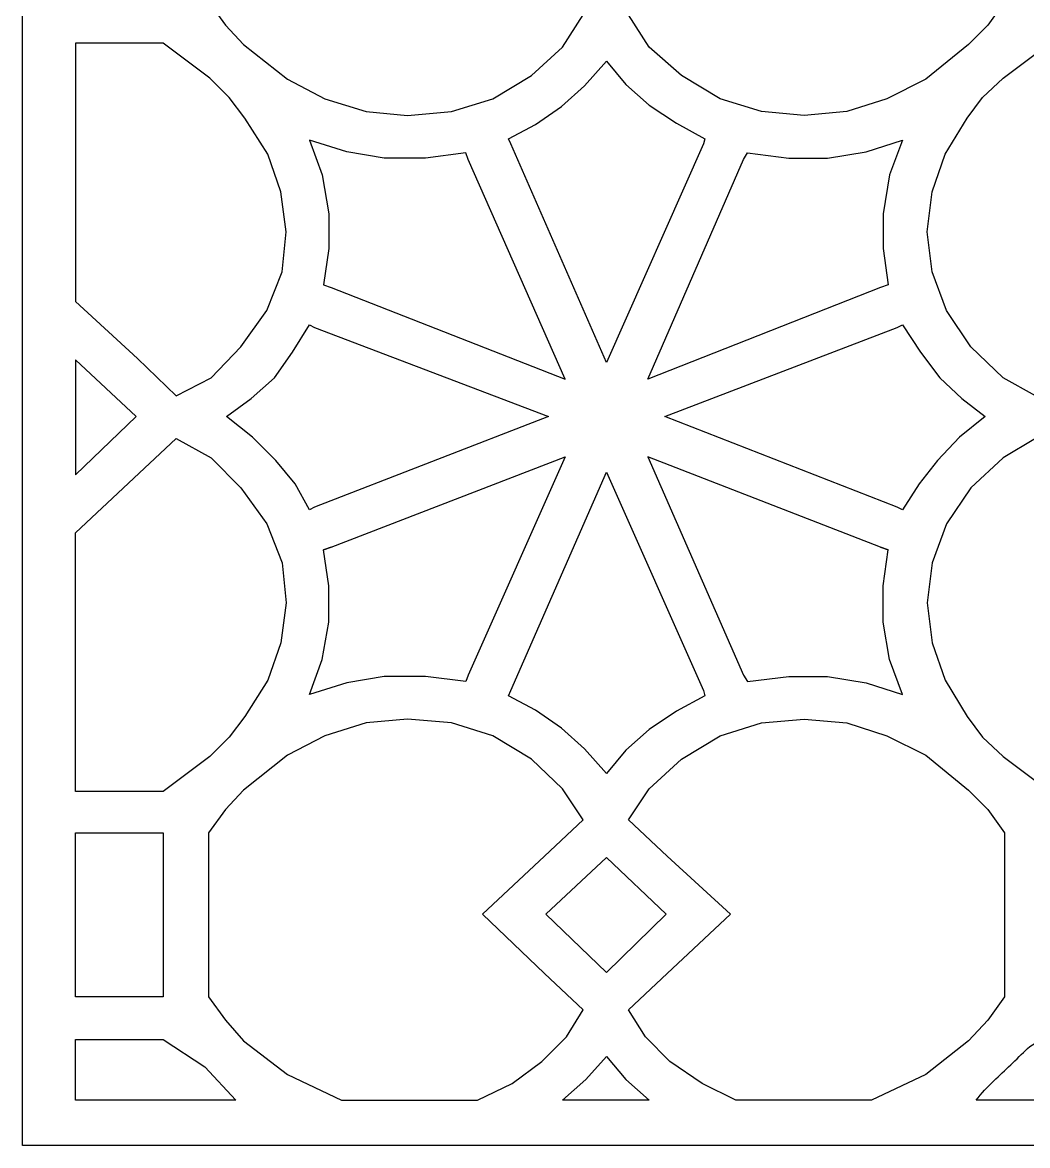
# Model space of a CAD drawing. Header units: centimetres. Extents: x -17.77 to -9.25, y 0.3 to 9.
# Drawn here: x -17.77 to -13.925, y 0.298 to 4.595 of the extents above; entities that cross this region are included whole.
import ezdxf

# ---------------------------------------------------------------- set-up
doc = ezdxf.new("R2010")
doc.units = ezdxf.units.CM
doc.header["$MEASUREMENT"] = 0
doc.layers.add('layer 1', color=7, linetype='Continuous')

msp = doc.modelspace()

# ---------------------------------------------------------------- linework, layer by layer
at = {"layer": 'layer 1', "color": 250, "lineweight": 30}
for points, knots in [([(-9.24594, 0.29848), (-9.24594, 0.29848), (-9.24594, 7.33942), (-9.24594, 7.33942), (-9.24594, 7.33942), (-9.24594, 7.33942), (-9.24594, 9.00077), (-9.24594, 9.00077), (-9.24594, 9.00077), (-9.24594, 9.00077), (-12.15329, 9.00077), (-12.15329, 9.00077), (-12.15329, 9.00077), (-12.15329, 9.00077), (-14.85792, 9.00077), (-14.85792, 9.00077), (-14.85792, 9.00077), (-14.85792, 9.00077), (-17.77022, 9.00077), (-17.77022, 9.00077), (-17.77022, 9.00077), (-17.77022, 9.00077), (-17.77022, 7.33942), (-17.77022, 7.33942), (-17.77022, 7.33942), (-17.77022, 7.33942), (-17.77022, 0.29848), (-17.77022, 0.29848), (-17.77022, 0.29848), (-17.77022, 0.29848), (-9.24594, 0.29848), (-9.24594, 0.29848)], [0, 0, 0, 0, 0.1111111, 0.1111111, 0.1111111, 0.1111111, 0.2222222, 0.2222222, 0.2222222, 0.2222222, 0.3333333, 0.3333333, 0.3333333, 0.3333333, 0.4444444, 0.4444444, 0.4444444, 0.4444444, 0.5555556, 0.5555556, 0.5555556, 0.5555556, 0.6666667, 0.6666667, 0.6666667, 0.6666667, 0.7777778, 0.7777778, 0.7777778, 0.7777778, 1, 1, 1, 1]), ([(-15.62431, 4.6249), (-15.62431, 4.6249), (-15.70342, 4.50129), (-15.70342, 4.50129), (-15.70342, 4.50129), (-15.70342, 4.50129), (-15.82209, 4.39251), (-15.82209, 4.39251), (-15.82209, 4.39251), (-15.82209, 4.39251), (-15.97042, 4.30351), (-15.97042, 4.30351), (-15.97042, 4.30351), (-15.97042, 4.30351), (-16.12865, 4.25407), (-16.12865, 4.25407), (-16.12865, 4.25407), (-16.12865, 4.25407), (-16.29676, 4.23923), (-16.29676, 4.23923), (-16.29676, 4.23923), (-16.29676, 4.23923), (-16.45499, 4.25407), (-16.45499, 4.25407), (-16.45499, 4.25407), (-16.45499, 4.25407), (-16.61321, 4.30351), (-16.61321, 4.30351), (-16.61321, 4.30351), (-16.61321, 4.30351), (-16.7566, 4.37768), (-16.7566, 4.37768), (-16.7566, 4.37768), (-16.7566, 4.37768), (-16.92471, 4.51118), (-16.92471, 4.51118), (-16.92471, 4.51118), (-16.92471, 4.51118), (-16.99393, 4.58534), (-16.99393, 4.58534), (-16.99393, 4.58534), (-16.99393, 4.58534), (-17.05821, 4.67435), (-17.05821, 4.67435), (-17.05821, 4.67435), (-17.05821, 4.67435), (-17.05821, 4.98585), (-17.05821, 4.98585), (-17.05821, 4.98585), (-17.05821, 4.98585), (-17.05821, 5.3023), (-17.05821, 5.3023), (-17.05821, 5.3023), (-17.05821, 5.3023), (-16.99393, 5.3913), (-16.99393, 5.3913), (-16.99393, 5.3913), (-16.99393, 5.3913), (-16.92471, 5.47041), (-16.92471, 5.47041), (-16.92471, 5.47041), (-16.92471, 5.47041), (-16.7566, 5.59896), (-16.7566, 5.59896), (-16.7566, 5.59896), (-16.7566, 5.59896), (-16.61321, 5.67313), (-16.61321, 5.67313), (-16.61321, 5.67313), (-16.61321, 5.67313), (-16.45499, 5.72258), (-16.45499, 5.72258), (-16.45499, 5.72258), (-16.45499, 5.72258), (-16.29676, 5.73741), (-16.29676, 5.73741), (-16.29676, 5.73741), (-16.29676, 5.73741), (-16.12865, 5.72258), (-16.12865, 5.72258), (-16.12865, 5.72258), (-16.12865, 5.72258), (-15.97042, 5.67313), (-15.97042, 5.67313), (-15.97042, 5.67313), (-15.97042, 5.67313), (-15.82209, 5.58413), (-15.82209, 5.58413), (-15.82209, 5.58413), (-15.82209, 5.58413), (-15.70342, 5.47535), (-15.70342, 5.47535), (-15.70342, 5.47535), (-15.70342, 5.47535), (-15.62431, 5.35174), (-15.62431, 5.35174), (-15.62431, 5.35174), (-15.62431, 5.35174), (-15.77265, 5.2133), (-15.77265, 5.2133), (-15.77265, 5.2133), (-15.77265, 5.2133), (-16.00998, 4.98585), (-16.00998, 4.98585), (-16.00998, 4.98585), (-16.00998, 4.98585), (-15.62431, 4.6249), (-15.62431, 4.6249)], [0, 0, 0, 0, 0.0357143, 0.0357143, 0.0357143, 0.0357143, 0.0714286, 0.0714286, 0.0714286, 0.0714286, 0.1071429, 0.1071429, 0.1071429, 0.1071429, 0.1428571, 0.1428571, 0.1428571, 0.1428571, 0.1785714, 0.1785714, 0.1785714, 0.1785714, 0.2142857, 0.2142857, 0.2142857, 0.2142857, 0.25, 0.25, 0.25, 0.25, 0.2857143, 0.2857143, 0.2857143, 0.2857143, 0.3214286, 0.3214286, 0.3214286, 0.3214286, 0.3571429, 0.3571429, 0.3571429, 0.3571429, 0.3928571, 0.3928571, 0.3928571, 0.3928571, 0.4285714, 0.4285714, 0.4285714, 0.4285714, 0.4642857, 0.4642857, 0.4642857, 0.4642857, 0.5, 0.5, 0.5, 0.5, 0.5357143, 0.5357143, 0.5357143, 0.5357143, 0.5714286, 0.5714286, 0.5714286, 0.5714286, 0.6071429, 0.6071429, 0.6071429, 0.6071429, 0.6428571, 0.6428571, 0.6428571, 0.6428571, 0.6785714, 0.6785714, 0.6785714, 0.6785714, 0.7142857, 0.7142857, 0.7142857, 0.7142857, 0.75, 0.75, 0.75, 0.75, 0.7857143, 0.7857143, 0.7857143, 0.7857143, 0.8214286, 0.8214286, 0.8214286, 0.8214286, 0.8571429, 0.8571429, 0.8571429, 0.8571429, 0.8928571, 0.8928571, 0.8928571, 0.8928571, 0.9285714, 0.9285714, 0.9285714, 0.9285714, 1, 1, 1, 1]), ([(-15.06064, 4.98585), (-15.06064, 4.98585), (-15.30292, 4.76335), (-15.30292, 4.76335), (-15.30292, 4.76335), (-15.30292, 4.76335), (-15.45125, 4.6249), (-15.45125, 4.6249), (-15.45125, 4.6249), (-15.45125, 4.6249), (-15.37214, 4.50129), (-15.37214, 4.50129), (-15.37214, 4.50129), (-15.37214, 4.50129), (-15.24853, 4.39251), (-15.24853, 4.39251), (-15.24853, 4.39251), (-15.24853, 4.39251), (-15.1002, 4.30351), (-15.1002, 4.30351), (-15.1002, 4.30351), (-15.1002, 4.30351), (-14.94197, 4.25407), (-14.94197, 4.25407), (-14.94197, 4.25407), (-14.94197, 4.25407), (-14.7788, 4.23923), (-14.7788, 4.23923), (-14.7788, 4.23923), (-14.7788, 4.23923), (-14.61564, 4.25407), (-14.61564, 4.25407), (-14.61564, 4.25407), (-14.61564, 4.25407), (-14.46236, 4.30351), (-14.46236, 4.30351), (-14.46236, 4.30351), (-14.46236, 4.30351), (-14.31403, 4.37768), (-14.31403, 4.37768), (-14.31403, 4.37768), (-14.31403, 4.37768), (-14.15086, 4.51118), (-14.15086, 4.51118), (-14.15086, 4.51118), (-14.15086, 4.51118), (-14.07669, 4.58534), (-14.07669, 4.58534), (-14.07669, 4.58534), (-14.07669, 4.58534), (-14.01241, 4.67435), (-14.01241, 4.67435), (-14.01241, 4.67435), (-14.01241, 4.67435), (-14.01241, 4.98585), (-14.01241, 4.98585), (-14.01241, 4.98585), (-14.01241, 4.98585), (-14.01241, 5.3023), (-14.01241, 5.3023), (-14.01241, 5.3023), (-14.01241, 5.3023), (-14.07669, 5.3913), (-14.07669, 5.3913), (-14.07669, 5.3913), (-14.07669, 5.3913), (-14.15086, 5.47041), (-14.15086, 5.47041), (-14.15086, 5.47041), (-14.15086, 5.47041), (-14.31403, 5.59896), (-14.31403, 5.59896), (-14.31403, 5.59896), (-14.31403, 5.59896), (-14.46236, 5.67313), (-14.46236, 5.67313), (-14.46236, 5.67313), (-14.46236, 5.67313), (-14.61564, 5.72258), (-14.61564, 5.72258), (-14.61564, 5.72258), (-14.61564, 5.72258), (-14.7788, 5.73741), (-14.7788, 5.73741), (-14.7788, 5.73741), (-14.7788, 5.73741), (-14.94197, 5.72258), (-14.94197, 5.72258), (-14.94197, 5.72258), (-14.94197, 5.72258), (-15.1002, 5.67313), (-15.1002, 5.67313), (-15.1002, 5.67313), (-15.1002, 5.67313), (-15.24853, 5.58413), (-15.24853, 5.58413), (-15.24853, 5.58413), (-15.24853, 5.58413), (-15.37214, 5.47535), (-15.37214, 5.47535), (-15.37214, 5.47535), (-15.37214, 5.47535), (-15.45125, 5.35174), (-15.45125, 5.35174), (-15.45125, 5.35174), (-15.45125, 5.35174), (-15.30292, 5.2133), (-15.30292, 5.2133), (-15.30292, 5.2133), (-15.30292, 5.2133), (-15.06064, 4.98585), (-15.06064, 4.98585)], [0, 0, 0, 0, 0.0344828, 0.0344828, 0.0344828, 0.0344828, 0.0689655, 0.0689655, 0.0689655, 0.0689655, 0.1034483, 0.1034483, 0.1034483, 0.1034483, 0.137931, 0.137931, 0.137931, 0.137931, 0.1724138, 0.1724138, 0.1724138, 0.1724138, 0.2068966, 0.2068966, 0.2068966, 0.2068966, 0.2413793, 0.2413793, 0.2413793, 0.2413793, 0.2758621, 0.2758621, 0.2758621, 0.2758621, 0.3103448, 0.3103448, 0.3103448, 0.3103448, 0.3448276, 0.3448276, 0.3448276, 0.3448276, 0.3793103, 0.3793103, 0.3793103, 0.3793103, 0.4137931, 0.4137931, 0.4137931, 0.4137931, 0.4482759, 0.4482759, 0.4482759, 0.4482759, 0.4827586, 0.4827586, 0.4827586, 0.4827586, 0.5172414, 0.5172414, 0.5172414, 0.5172414, 0.5517241, 0.5517241, 0.5517241, 0.5517241, 0.5862069, 0.5862069, 0.5862069, 0.5862069, 0.6206897, 0.6206897, 0.6206897, 0.6206897, 0.6551724, 0.6551724, 0.6551724, 0.6551724, 0.6896552, 0.6896552, 0.6896552, 0.6896552, 0.7241379, 0.7241379, 0.7241379, 0.7241379, 0.7586207, 0.7586207, 0.7586207, 0.7586207, 0.7931034, 0.7931034, 0.7931034, 0.7931034, 0.8275862, 0.8275862, 0.8275862, 0.8275862, 0.862069, 0.862069, 0.862069, 0.862069, 0.8965517, 0.8965517, 0.8965517, 0.8965517, 0.9310345, 0.9310345, 0.9310345, 0.9310345, 1, 1, 1, 1]), ([(-17.23127, 4.51612), (-17.23127, 4.51612), (-17.05326, 4.38263), (-17.05326, 4.38263), (-17.05326, 4.38263), (-17.05326, 4.38263), (-16.9791, 4.30845), (-16.9791, 4.30845), (-16.9791, 4.30845), (-16.9791, 4.30845), (-16.91977, 4.22934), (-16.91977, 4.22934), (-16.91977, 4.22934), (-16.91977, 4.22934), (-16.83077, 4.0909), (-16.83077, 4.0909), (-16.83077, 4.0909), (-16.83077, 4.0909), (-16.78132, 3.94751), (-16.78132, 3.94751), (-16.78132, 3.94751), (-16.78132, 3.94751), (-16.76154, 3.79423), (-16.76154, 3.79423), (-16.76154, 3.79423), (-16.76154, 3.79423), (-16.77638, 3.64095), (-16.77638, 3.64095), (-16.77638, 3.64095), (-16.77638, 3.64095), (-16.83571, 3.49262), (-16.83571, 3.49262), (-16.83571, 3.49262), (-16.83571, 3.49262), (-16.9346, 3.35417), (-16.9346, 3.35417), (-16.9346, 3.35417), (-16.9346, 3.35417), (-17.04833, 3.2355), (-17.04833, 3.2355), (-17.04833, 3.2355), (-17.04833, 3.2355), (-17.18182, 3.1663), (-17.18182, 3.1663), (-17.18182, 3.1663), (-17.18182, 3.1663), (-17.33016, 3.30967), (-17.33016, 3.30967), (-17.33016, 3.30967), (-17.33016, 3.30967), (-17.56749, 3.52723), (-17.56749, 3.52723), (-17.56749, 3.52723), (-17.56749, 3.52723), (-17.56749, 4.51612), (-17.56749, 4.51612), (-17.56749, 4.51612), (-17.56749, 4.51612), (-17.23127, 4.51612), (-17.23127, 4.51612)], [0, 0, 0, 0, 0.0625, 0.0625, 0.0625, 0.0625, 0.125, 0.125, 0.125, 0.125, 0.1875, 0.1875, 0.1875, 0.1875, 0.25, 0.25, 0.25, 0.25, 0.3125, 0.3125, 0.3125, 0.3125, 0.375, 0.375, 0.375, 0.375, 0.4375, 0.4375, 0.4375, 0.4375, 0.5, 0.5, 0.5, 0.5, 0.5625, 0.5625, 0.5625, 0.5625, 0.625, 0.625, 0.625, 0.625, 0.6875, 0.6875, 0.6875, 0.6875, 0.75, 0.75, 0.75, 0.75, 0.8125, 0.8125, 0.8125, 0.8125, 0.875, 0.875, 0.875, 0.875, 1, 1, 1, 1]), ([(-13.50807, 3.52723), (-13.50807, 3.52723), (-13.27074, 3.30967), (-13.27074, 3.30967), (-13.27074, 3.30967), (-13.27074, 3.30967), (-13.12241, 3.1663), (-13.12241, 3.1663), (-13.12241, 3.1663), (-13.12241, 3.1663), (-12.9889, 3.2355), (-12.9889, 3.2355), (-12.9889, 3.2355), (-12.9889, 3.2355), (-12.87518, 3.35417), (-12.87518, 3.35417), (-12.87518, 3.35417), (-12.87518, 3.35417), (-12.77135, 3.49262), (-12.77135, 3.49262), (-12.77135, 3.49262), (-12.77135, 3.49262), (-12.71696, 3.64095), (-12.71696, 3.64095), (-12.71696, 3.64095), (-12.71696, 3.64095), (-12.70213, 3.79423), (-12.70213, 3.79423), (-12.70213, 3.79423), (-12.70213, 3.79423), (-12.7219, 3.94751), (-12.7219, 3.94751), (-12.7219, 3.94751), (-12.7219, 3.94751), (-12.77135, 4.0909), (-12.77135, 4.0909), (-12.77135, 4.0909), (-12.77135, 4.0909), (-12.86035, 4.22934), (-12.86035, 4.22934), (-12.86035, 4.22934), (-12.86035, 4.22934), (-12.92463, 4.31834), (-12.92463, 4.31834), (-12.92463, 4.31834), (-12.92463, 4.31834), (-12.99879, 4.39251), (-12.99879, 4.39251), (-12.99879, 4.39251), (-12.99879, 4.39251), (-13.17185, 4.51612), (-13.17185, 4.51612), (-13.17185, 4.51612), (-13.17185, 4.51612), (-13.50807, 4.51612), (-13.50807, 4.51612), (-13.50807, 4.51612), (-13.50807, 4.51612), (-13.83935, 4.51612), (-13.83935, 4.51612), (-13.83935, 4.51612), (-13.83935, 4.51612), (-14.01735, 4.38263), (-14.01735, 4.38263), (-14.01735, 4.38263), (-14.01735, 4.38263), (-14.09647, 4.30845), (-14.09647, 4.30845), (-14.09647, 4.30845), (-14.09647, 4.30845), (-14.1558, 4.22934), (-14.1558, 4.22934), (-14.1558, 4.22934), (-14.1558, 4.22934), (-14.23986, 4.0909), (-14.23986, 4.0909), (-14.23986, 4.0909), (-14.23986, 4.0909), (-14.2893, 3.94751), (-14.2893, 3.94751), (-14.2893, 3.94751), (-14.2893, 3.94751), (-14.30908, 3.79423), (-14.30908, 3.79423), (-14.30908, 3.79423), (-14.30908, 3.79423), (-14.2893, 3.64095), (-14.2893, 3.64095), (-14.2893, 3.64095), (-14.2893, 3.64095), (-14.23492, 3.49262), (-14.23492, 3.49262), (-14.23492, 3.49262), (-14.23492, 3.49262), (-14.14097, 3.35417), (-14.14097, 3.35417), (-14.14097, 3.35417), (-14.14097, 3.35417), (-14.01735, 3.2355), (-14.01735, 3.2355), (-14.01735, 3.2355), (-14.01735, 3.2355), (-13.89375, 3.1663), (-13.89375, 3.1663), (-13.89375, 3.1663), (-13.89375, 3.1663), (-13.50807, 3.52723), (-13.50807, 3.52723)], [0, 0, 0, 0, 0.0357143, 0.0357143, 0.0357143, 0.0357143, 0.0714286, 0.0714286, 0.0714286, 0.0714286, 0.1071429, 0.1071429, 0.1071429, 0.1071429, 0.1428571, 0.1428571, 0.1428571, 0.1428571, 0.1785714, 0.1785714, 0.1785714, 0.1785714, 0.2142857, 0.2142857, 0.2142857, 0.2142857, 0.25, 0.25, 0.25, 0.25, 0.2857143, 0.2857143, 0.2857143, 0.2857143, 0.3214286, 0.3214286, 0.3214286, 0.3214286, 0.3571429, 0.3571429, 0.3571429, 0.3571429, 0.3928571, 0.3928571, 0.3928571, 0.3928571, 0.4285714, 0.4285714, 0.4285714, 0.4285714, 0.4642857, 0.4642857, 0.4642857, 0.4642857, 0.5, 0.5, 0.5, 0.5, 0.5357143, 0.5357143, 0.5357143, 0.5357143, 0.5714286, 0.5714286, 0.5714286, 0.5714286, 0.6071429, 0.6071429, 0.6071429, 0.6071429, 0.6428571, 0.6428571, 0.6428571, 0.6428571, 0.6785714, 0.6785714, 0.6785714, 0.6785714, 0.7142857, 0.7142857, 0.7142857, 0.7142857, 0.75, 0.75, 0.75, 0.75, 0.7857143, 0.7857143, 0.7857143, 0.7857143, 0.8214286, 0.8214286, 0.8214286, 0.8214286, 0.8571429, 0.8571429, 0.8571429, 0.8571429, 0.8928571, 0.8928571, 0.8928571, 0.8928571, 0.9285714, 0.9285714, 0.9285714, 0.9285714, 1, 1, 1, 1]), ([(-15.15953, 4.15023), (-15.15953, 4.15023), (-15.26831, 4.20957), (-15.26831, 4.20957), (-15.26831, 4.20957), (-15.26831, 4.20957), (-15.37214, 4.27879), (-15.37214, 4.27879), (-15.37214, 4.27879), (-15.37214, 4.27879), (-15.46114, 4.3579), (-15.46114, 4.3579), (-15.46114, 4.3579), (-15.46114, 4.3579), (-15.53531, 4.4469), (-15.53531, 4.4469), (-15.53531, 4.4469), (-15.53531, 4.4469), (-15.61937, 4.35296), (-15.61937, 4.35296), (-15.61937, 4.35296), (-15.61937, 4.35296), (-15.70837, 4.27384), (-15.70837, 4.27384), (-15.70837, 4.27384), (-15.70837, 4.27384), (-15.80726, 4.20462), (-15.80726, 4.20462), (-15.80726, 4.20462), (-15.80726, 4.20462), (-15.91109, 4.15023), (-15.91109, 4.15023), (-15.91109, 4.15023), (-15.91109, 4.15023), (-15.9012, 4.13046), (-15.9012, 4.13046), (-15.9012, 4.13046), (-15.9012, 4.13046), (-15.53531, 3.29483), (-15.53531, 3.29483), (-15.53531, 3.29483), (-15.53531, 3.29483), (-15.16448, 4.13046), (-15.16448, 4.13046), (-15.16448, 4.13046), (-15.16448, 4.13046), (-15.15953, 4.15023), (-15.15953, 4.15023)], [0, 0, 0, 0, 0.0769231, 0.0769231, 0.0769231, 0.0769231, 0.1538462, 0.1538462, 0.1538462, 0.1538462, 0.2307692, 0.2307692, 0.2307692, 0.2307692, 0.3076923, 0.3076923, 0.3076923, 0.3076923, 0.3846154, 0.3846154, 0.3846154, 0.3846154, 0.4615385, 0.4615385, 0.4615385, 0.4615385, 0.5384615, 0.5384615, 0.5384615, 0.5384615, 0.6153846, 0.6153846, 0.6153846, 0.6153846, 0.6923077, 0.6923077, 0.6923077, 0.6923077, 0.7692308, 0.7692308, 0.7692308, 0.7692308, 0.8461538, 0.8461538, 0.8461538, 0.8461538, 1, 1, 1, 1]), ([(-16.58849, 3.58162), (-16.58849, 3.58162), (-16.61816, 3.59151), (-16.61816, 3.59151), (-16.61816, 3.59151), (-16.61816, 3.59151), (-16.59838, 3.72995), (-16.59838, 3.72995), (-16.59838, 3.72995), (-16.59838, 3.72995), (-16.59838, 3.86345), (-16.59838, 3.86345), (-16.59838, 3.86345), (-16.59838, 3.86345), (-16.6231, 4.01179), (-16.6231, 4.01179), (-16.6231, 4.01179), (-16.6231, 4.01179), (-16.67254, 4.14529), (-16.67254, 4.14529), (-16.67254, 4.14529), (-16.67254, 4.14529), (-16.52915, 4.10079), (-16.52915, 4.10079), (-16.52915, 4.10079), (-16.52915, 4.10079), (-16.38576, 4.07606), (-16.38576, 4.07606), (-16.38576, 4.07606), (-16.38576, 4.07606), (-16.22754, 4.07606), (-16.22754, 4.07606), (-16.22754, 4.07606), (-16.22754, 4.07606), (-16.07426, 4.09584), (-16.07426, 4.09584), (-16.07426, 4.09584), (-16.07426, 4.09584), (-16.06437, 4.07112), (-16.06437, 4.07112), (-16.06437, 4.07112), (-16.06437, 4.07112), (-15.69354, 3.23056), (-15.69354, 3.23056), (-15.69354, 3.23056), (-15.69354, 3.23056), (-16.58849, 3.58162), (-16.58849, 3.58162)], [0, 0, 0, 0, 0.0769231, 0.0769231, 0.0769231, 0.0769231, 0.1538462, 0.1538462, 0.1538462, 0.1538462, 0.2307692, 0.2307692, 0.2307692, 0.2307692, 0.3076923, 0.3076923, 0.3076923, 0.3076923, 0.3846154, 0.3846154, 0.3846154, 0.3846154, 0.4615385, 0.4615385, 0.4615385, 0.4615385, 0.5384615, 0.5384615, 0.5384615, 0.5384615, 0.6153846, 0.6153846, 0.6153846, 0.6153846, 0.6923077, 0.6923077, 0.6923077, 0.6923077, 0.7692308, 0.7692308, 0.7692308, 0.7692308, 0.8461538, 0.8461538, 0.8461538, 0.8461538, 1, 1, 1, 1]), ([(-14.48708, 3.58162), (-14.48708, 3.58162), (-14.45741, 3.59151), (-14.45741, 3.59151), (-14.45741, 3.59151), (-14.45741, 3.59151), (-14.47719, 3.72995), (-14.47719, 3.72995), (-14.47719, 3.72995), (-14.47719, 3.72995), (-14.47719, 3.86345), (-14.47719, 3.86345), (-14.47719, 3.86345), (-14.47719, 3.86345), (-14.45247, 4.01179), (-14.45247, 4.01179), (-14.45247, 4.01179), (-14.45247, 4.01179), (-14.40303, 4.14529), (-14.40303, 4.14529), (-14.40303, 4.14529), (-14.40303, 4.14529), (-14.54147, 4.10079), (-14.54147, 4.10079), (-14.54147, 4.10079), (-14.54147, 4.10079), (-14.6898, 4.07606), (-14.6898, 4.07606), (-14.6898, 4.07606), (-14.6898, 4.07606), (-14.83814, 4.07606), (-14.83814, 4.07606), (-14.83814, 4.07606), (-14.83814, 4.07606), (-14.99637, 4.09584), (-14.99637, 4.09584), (-14.99637, 4.09584), (-14.99637, 4.09584), (-15.0112, 4.07112), (-15.0112, 4.07112), (-15.0112, 4.07112), (-15.0112, 4.07112), (-15.37709, 3.23056), (-15.37709, 3.23056), (-15.37709, 3.23056), (-15.37709, 3.23056), (-14.48708, 3.58162), (-14.48708, 3.58162)], [0, 0, 0, 0, 0.0769231, 0.0769231, 0.0769231, 0.0769231, 0.1538462, 0.1538462, 0.1538462, 0.1538462, 0.2307692, 0.2307692, 0.2307692, 0.2307692, 0.3076923, 0.3076923, 0.3076923, 0.3076923, 0.3846154, 0.3846154, 0.3846154, 0.3846154, 0.4615385, 0.4615385, 0.4615385, 0.4615385, 0.5384615, 0.5384615, 0.5384615, 0.5384615, 0.6153846, 0.6153846, 0.6153846, 0.6153846, 0.6923077, 0.6923077, 0.6923077, 0.6923077, 0.7692308, 0.7692308, 0.7692308, 0.7692308, 0.8461538, 0.8461538, 0.8461538, 0.8461538, 1, 1, 1, 1]), ([(-16.65276, 2.74106), (-16.65276, 2.74106), (-15.75782, 3.08717), (-15.75782, 3.08717), (-15.75782, 3.08717), (-15.75782, 3.08717), (-16.65276, 3.42834), (-16.65276, 3.42834), (-16.65276, 3.42834), (-16.65276, 3.42834), (-16.67254, 3.43823), (-16.67254, 3.43823), (-16.67254, 3.43823), (-16.67254, 3.43823), (-16.73682, 3.33439), (-16.73682, 3.33439), (-16.73682, 3.33439), (-16.73682, 3.33439), (-16.80604, 3.2355), (-16.80604, 3.2355), (-16.80604, 3.2355), (-16.80604, 3.2355), (-16.89504, 3.15641), (-16.89504, 3.15641), (-16.89504, 3.15641), (-16.89504, 3.15641), (-16.98899, 3.08717), (-16.98899, 3.08717), (-16.98899, 3.08717), (-16.98899, 3.08717), (-16.8901, 3.00806), (-16.8901, 3.00806), (-16.8901, 3.00806), (-16.8901, 3.00806), (-16.8011, 2.91906), (-16.8011, 2.91906), (-16.8011, 2.91906), (-16.8011, 2.91906), (-16.72693, 2.83006), (-16.72693, 2.83006), (-16.72693, 2.83006), (-16.72693, 2.83006), (-16.67254, 2.73117), (-16.67254, 2.73117), (-16.67254, 2.73117), (-16.67254, 2.73117), (-16.65276, 2.74106), (-16.65276, 2.74106)], [0, 0, 0, 0, 0.0769231, 0.0769231, 0.0769231, 0.0769231, 0.1538462, 0.1538462, 0.1538462, 0.1538462, 0.2307692, 0.2307692, 0.2307692, 0.2307692, 0.3076923, 0.3076923, 0.3076923, 0.3076923, 0.3846154, 0.3846154, 0.3846154, 0.3846154, 0.4615385, 0.4615385, 0.4615385, 0.4615385, 0.5384615, 0.5384615, 0.5384615, 0.5384615, 0.6153846, 0.6153846, 0.6153846, 0.6153846, 0.6923077, 0.6923077, 0.6923077, 0.6923077, 0.7692308, 0.7692308, 0.7692308, 0.7692308, 0.8461538, 0.8461538, 0.8461538, 0.8461538, 1, 1, 1, 1]), ([(-14.40303, 3.43823), (-14.40303, 3.43823), (-14.42281, 3.42834), (-14.42281, 3.42834), (-14.42281, 3.42834), (-14.42281, 3.42834), (-15.31281, 3.08717), (-15.31281, 3.08717), (-15.31281, 3.08717), (-15.31281, 3.08717), (-14.42281, 2.74106), (-14.42281, 2.74106), (-14.42281, 2.74106), (-14.42281, 2.74106), (-14.40303, 2.73117), (-14.40303, 2.73117), (-14.40303, 2.73117), (-14.40303, 2.73117), (-14.33875, 2.83006), (-14.33875, 2.83006), (-14.33875, 2.83006), (-14.33875, 2.83006), (-14.26952, 2.91906), (-14.26952, 2.91906), (-14.26952, 2.91906), (-14.26952, 2.91906), (-14.18547, 3.00806), (-14.18547, 3.00806), (-14.18547, 3.00806), (-14.18547, 3.00806), (-14.08658, 3.08717), (-14.08658, 3.08717), (-14.08658, 3.08717), (-14.08658, 3.08717), (-14.17558, 3.15641), (-14.17558, 3.15641), (-14.17558, 3.15641), (-14.17558, 3.15641), (-14.25963, 3.2355), (-14.25963, 3.2355), (-14.25963, 3.2355), (-14.25963, 3.2355), (-14.33381, 3.33439), (-14.33381, 3.33439), (-14.33381, 3.33439), (-14.33381, 3.33439), (-14.40303, 3.43823), (-14.40303, 3.43823)], [0, 0, 0, 0, 0.0769231, 0.0769231, 0.0769231, 0.0769231, 0.1538462, 0.1538462, 0.1538462, 0.1538462, 0.2307692, 0.2307692, 0.2307692, 0.2307692, 0.3076923, 0.3076923, 0.3076923, 0.3076923, 0.3846154, 0.3846154, 0.3846154, 0.3846154, 0.4615385, 0.4615385, 0.4615385, 0.4615385, 0.5384615, 0.5384615, 0.5384615, 0.5384615, 0.6153846, 0.6153846, 0.6153846, 0.6153846, 0.6923077, 0.6923077, 0.6923077, 0.6923077, 0.7692308, 0.7692308, 0.7692308, 0.7692308, 0.8461538, 0.8461538, 0.8461538, 0.8461538, 1, 1, 1, 1]), ([(-17.56749, 3.30472), (-17.56749, 3.30472), (-17.3351, 3.08717), (-17.3351, 3.08717), (-17.3351, 3.08717), (-17.3351, 3.08717), (-17.56749, 2.86466), (-17.56749, 2.86466), (-17.56749, 2.86466), (-17.56749, 2.86466), (-17.56749, 3.30472), (-17.56749, 3.30472)], [0, 0, 0, 0, 0.25, 0.25, 0.25, 0.25, 0.5, 0.5, 0.5, 0.5, 1, 1, 1, 1]), ([(-17.56749, 2.64216), (-17.56749, 2.64216), (-17.56749, 1.65327), (-17.56749, 1.65327), (-17.56749, 1.65327), (-17.56749, 1.65327), (-17.23127, 1.65327), (-17.23127, 1.65327), (-17.23127, 1.65327), (-17.23127, 1.65327), (-17.05326, 1.78677), (-17.05326, 1.78677), (-17.05326, 1.78677), (-17.05326, 1.78677), (-16.9791, 1.86094), (-16.9791, 1.86094), (-16.9791, 1.86094), (-16.9791, 1.86094), (-16.91977, 1.94007), (-16.91977, 1.94007), (-16.91977, 1.94007), (-16.91977, 1.94007), (-16.83077, 2.0785), (-16.83077, 2.0785), (-16.83077, 2.0785), (-16.83077, 2.0785), (-16.78132, 2.22188), (-16.78132, 2.22188), (-16.78132, 2.22188), (-16.78132, 2.22188), (-16.76154, 2.37516), (-16.76154, 2.37516), (-16.76154, 2.37516), (-16.76154, 2.37516), (-16.77638, 2.52846), (-16.77638, 2.52846), (-16.77638, 2.52846), (-16.77638, 2.52846), (-16.83571, 2.67678), (-16.83571, 2.67678), (-16.83571, 2.67678), (-16.83571, 2.67678), (-16.9346, 2.81522), (-16.9346, 2.81522), (-16.9346, 2.81522), (-16.9346, 2.81522), (-17.04833, 2.92895), (-17.04833, 2.92895), (-17.04833, 2.92895), (-17.04833, 2.92895), (-17.18182, 3.00311), (-17.18182, 3.00311), (-17.18182, 3.00311), (-17.18182, 3.00311), (-17.56749, 2.64216), (-17.56749, 2.64216)], [0, 0, 0, 0, 0.0666667, 0.0666667, 0.0666667, 0.0666667, 0.1333333, 0.1333333, 0.1333333, 0.1333333, 0.2, 0.2, 0.2, 0.2, 0.2666667, 0.2666667, 0.2666667, 0.2666667, 0.3333333, 0.3333333, 0.3333333, 0.3333333, 0.4, 0.4, 0.4, 0.4, 0.4666667, 0.4666667, 0.4666667, 0.4666667, 0.5333333, 0.5333333, 0.5333333, 0.5333333, 0.6, 0.6, 0.6, 0.6, 0.6666667, 0.6666667, 0.6666667, 0.6666667, 0.7333333, 0.7333333, 0.7333333, 0.7333333, 0.8, 0.8, 0.8, 0.8, 0.8666667, 0.8666667, 0.8666667, 0.8666667, 1, 1, 1, 1]), ([(-13.50807, 2.64216), (-13.50807, 2.64216), (-13.27074, 2.85973), (-13.27074, 2.85973), (-13.27074, 2.85973), (-13.27074, 2.85973), (-13.12241, 3.00311), (-13.12241, 3.00311), (-13.12241, 3.00311), (-13.12241, 3.00311), (-12.9889, 2.92895), (-12.9889, 2.92895), (-12.9889, 2.92895), (-12.9889, 2.92895), (-12.87518, 2.81522), (-12.87518, 2.81522), (-12.87518, 2.81522), (-12.87518, 2.81522), (-12.77135, 2.67678), (-12.77135, 2.67678), (-12.77135, 2.67678), (-12.77135, 2.67678), (-12.71696, 2.52846), (-12.71696, 2.52846), (-12.71696, 2.52846), (-12.71696, 2.52846), (-12.70213, 2.37516), (-12.70213, 2.37516), (-12.70213, 2.37516), (-12.70213, 2.37516), (-12.7219, 2.22188), (-12.7219, 2.22188), (-12.7219, 2.22188), (-12.7219, 2.22188), (-12.77135, 2.0785), (-12.77135, 2.0785), (-12.77135, 2.0785), (-12.77135, 2.0785), (-12.86035, 1.94007), (-12.86035, 1.94007), (-12.86035, 1.94007), (-12.86035, 1.94007), (-12.92463, 1.85105), (-12.92463, 1.85105), (-12.92463, 1.85105), (-12.92463, 1.85105), (-12.99879, 1.77688), (-12.99879, 1.77688), (-12.99879, 1.77688), (-12.99879, 1.77688), (-13.17185, 1.65327), (-13.17185, 1.65327), (-13.17185, 1.65327), (-13.17185, 1.65327), (-13.50807, 1.65327), (-13.50807, 1.65327), (-13.50807, 1.65327), (-13.50807, 1.65327), (-13.83935, 1.65327), (-13.83935, 1.65327), (-13.83935, 1.65327), (-13.83935, 1.65327), (-14.01735, 1.78677), (-14.01735, 1.78677), (-14.01735, 1.78677), (-14.01735, 1.78677), (-14.09647, 1.86094), (-14.09647, 1.86094), (-14.09647, 1.86094), (-14.09647, 1.86094), (-14.1558, 1.94007), (-14.1558, 1.94007), (-14.1558, 1.94007), (-14.1558, 1.94007), (-14.23986, 2.0785), (-14.23986, 2.0785), (-14.23986, 2.0785), (-14.23986, 2.0785), (-14.2893, 2.22188), (-14.2893, 2.22188), (-14.2893, 2.22188), (-14.2893, 2.22188), (-14.30908, 2.37516), (-14.30908, 2.37516), (-14.30908, 2.37516), (-14.30908, 2.37516), (-14.2893, 2.52846), (-14.2893, 2.52846), (-14.2893, 2.52846), (-14.2893, 2.52846), (-14.23492, 2.67678), (-14.23492, 2.67678), (-14.23492, 2.67678), (-14.23492, 2.67678), (-14.14097, 2.81522), (-14.14097, 2.81522), (-14.14097, 2.81522), (-14.14097, 2.81522), (-14.01735, 2.92895), (-14.01735, 2.92895), (-14.01735, 2.92895), (-14.01735, 2.92895), (-13.89375, 3.00311), (-13.89375, 3.00311), (-13.89375, 3.00311), (-13.89375, 3.00311), (-13.50807, 2.64216), (-13.50807, 2.64216)], [0, 0, 0, 0, 0.0357143, 0.0357143, 0.0357143, 0.0357143, 0.0714286, 0.0714286, 0.0714286, 0.0714286, 0.1071429, 0.1071429, 0.1071429, 0.1071429, 0.1428571, 0.1428571, 0.1428571, 0.1428571, 0.1785714, 0.1785714, 0.1785714, 0.1785714, 0.2142857, 0.2142857, 0.2142857, 0.2142857, 0.25, 0.25, 0.25, 0.25, 0.2857143, 0.2857143, 0.2857143, 0.2857143, 0.3214286, 0.3214286, 0.3214286, 0.3214286, 0.3571429, 0.3571429, 0.3571429, 0.3571429, 0.3928571, 0.3928571, 0.3928571, 0.3928571, 0.4285714, 0.4285714, 0.4285714, 0.4285714, 0.4642857, 0.4642857, 0.4642857, 0.4642857, 0.5, 0.5, 0.5, 0.5, 0.5357143, 0.5357143, 0.5357143, 0.5357143, 0.5714286, 0.5714286, 0.5714286, 0.5714286, 0.6071429, 0.6071429, 0.6071429, 0.6071429, 0.6428571, 0.6428571, 0.6428571, 0.6428571, 0.6785714, 0.6785714, 0.6785714, 0.6785714, 0.7142857, 0.7142857, 0.7142857, 0.7142857, 0.75, 0.75, 0.75, 0.75, 0.7857143, 0.7857143, 0.7857143, 0.7857143, 0.8214286, 0.8214286, 0.8214286, 0.8214286, 0.8571429, 0.8571429, 0.8571429, 0.8571429, 0.8928571, 0.8928571, 0.8928571, 0.8928571, 0.9285714, 0.9285714, 0.9285714, 0.9285714, 1, 1, 1, 1]), ([(-16.61816, 2.57789), (-16.61816, 2.57789), (-16.59838, 2.43944), (-16.59838, 2.43944), (-16.59838, 2.43944), (-16.59838, 2.43944), (-16.59838, 2.301), (-16.59838, 2.301), (-16.59838, 2.301), (-16.59838, 2.301), (-16.6231, 2.15761), (-16.6231, 2.15761), (-16.6231, 2.15761), (-16.6231, 2.15761), (-16.67254, 2.0241), (-16.67254, 2.0241), (-16.67254, 2.0241), (-16.67254, 2.0241), (-16.52915, 2.06861), (-16.52915, 2.06861), (-16.52915, 2.06861), (-16.52915, 2.06861), (-16.38576, 2.09333), (-16.38576, 2.09333), (-16.38576, 2.09333), (-16.38576, 2.09333), (-16.22754, 2.09333), (-16.22754, 2.09333), (-16.22754, 2.09333), (-16.22754, 2.09333), (-16.07426, 2.07355), (-16.07426, 2.07355), (-16.07426, 2.07355), (-16.07426, 2.07355), (-16.06437, 2.09828), (-16.06437, 2.09828), (-16.06437, 2.09828), (-16.06437, 2.09828), (-15.69354, 2.93389), (-15.69354, 2.93389), (-15.69354, 2.93389), (-15.69354, 2.93389), (-16.58849, 2.58778), (-16.58849, 2.58778), (-16.58849, 2.58778), (-16.58849, 2.58778), (-16.61816, 2.57789), (-16.61816, 2.57789), (-16.61816, 2.57789), (-16.61816, 2.57789), (-16.58849, 2.58778), (-16.58849, 2.58778), (-16.58849, 2.58778), (-16.58849, 2.58778), (-16.61816, 2.57789), (-16.61816, 2.57789)], [0, 0, 0, 0, 0.0666667, 0.0666667, 0.0666667, 0.0666667, 0.1333333, 0.1333333, 0.1333333, 0.1333333, 0.2, 0.2, 0.2, 0.2, 0.2666667, 0.2666667, 0.2666667, 0.2666667, 0.3333333, 0.3333333, 0.3333333, 0.3333333, 0.4, 0.4, 0.4, 0.4, 0.4666667, 0.4666667, 0.4666667, 0.4666667, 0.5333333, 0.5333333, 0.5333333, 0.5333333, 0.6, 0.6, 0.6, 0.6, 0.6666667, 0.6666667, 0.6666667, 0.6666667, 0.7333333, 0.7333333, 0.7333333, 0.7333333, 0.8, 0.8, 0.8, 0.8, 0.8666667, 0.8666667, 0.8666667, 0.8666667, 1, 1, 1, 1]), ([(-14.45741, 2.57789), (-14.45741, 2.57789), (-14.47719, 2.43944), (-14.47719, 2.43944), (-14.47719, 2.43944), (-14.47719, 2.43944), (-14.47719, 2.301), (-14.47719, 2.301), (-14.47719, 2.301), (-14.47719, 2.301), (-14.45247, 2.15761), (-14.45247, 2.15761), (-14.45247, 2.15761), (-14.45247, 2.15761), (-14.40303, 2.0241), (-14.40303, 2.0241), (-14.40303, 2.0241), (-14.40303, 2.0241), (-14.54147, 2.06861), (-14.54147, 2.06861), (-14.54147, 2.06861), (-14.54147, 2.06861), (-14.6898, 2.09333), (-14.6898, 2.09333), (-14.6898, 2.09333), (-14.6898, 2.09333), (-14.83814, 2.09333), (-14.83814, 2.09333), (-14.83814, 2.09333), (-14.83814, 2.09333), (-14.99637, 2.07355), (-14.99637, 2.07355), (-14.99637, 2.07355), (-14.99637, 2.07355), (-15.0112, 2.09828), (-15.0112, 2.09828), (-15.0112, 2.09828), (-15.0112, 2.09828), (-15.37709, 2.93389), (-15.37709, 2.93389), (-15.37709, 2.93389), (-15.37709, 2.93389), (-14.48708, 2.58778), (-14.48708, 2.58778), (-14.48708, 2.58778), (-14.48708, 2.58778), (-14.45741, 2.57789), (-14.45741, 2.57789), (-14.45741, 2.57789), (-14.45741, 2.57789), (-14.48708, 2.58778), (-14.48708, 2.58778), (-14.48708, 2.58778), (-14.48708, 2.58778), (-14.45741, 2.57789), (-14.45741, 2.57789)], [0, 0, 0, 0, 0.0666667, 0.0666667, 0.0666667, 0.0666667, 0.1333333, 0.1333333, 0.1333333, 0.1333333, 0.2, 0.2, 0.2, 0.2, 0.2666667, 0.2666667, 0.2666667, 0.2666667, 0.3333333, 0.3333333, 0.3333333, 0.3333333, 0.4, 0.4, 0.4, 0.4, 0.4666667, 0.4666667, 0.4666667, 0.4666667, 0.5333333, 0.5333333, 0.5333333, 0.5333333, 0.6, 0.6, 0.6, 0.6, 0.6666667, 0.6666667, 0.6666667, 0.6666667, 0.7333333, 0.7333333, 0.7333333, 0.7333333, 0.8, 0.8, 0.8, 0.8, 0.8666667, 0.8666667, 0.8666667, 0.8666667, 1, 1, 1, 1]), ([(-15.9012, 2.03894), (-15.9012, 2.03894), (-15.91109, 2.01916), (-15.91109, 2.01916), (-15.91109, 2.01916), (-15.91109, 2.01916), (-15.80726, 1.96477), (-15.80726, 1.96477), (-15.80726, 1.96477), (-15.80726, 1.96477), (-15.70837, 1.89555), (-15.70837, 1.89555), (-15.70837, 1.89555), (-15.70837, 1.89555), (-15.61937, 1.81644), (-15.61937, 1.81644), (-15.61937, 1.81644), (-15.61937, 1.81644), (-15.53531, 1.72249), (-15.53531, 1.72249), (-15.53531, 1.72249), (-15.53531, 1.72249), (-15.46114, 1.81149), (-15.46114, 1.81149), (-15.46114, 1.81149), (-15.46114, 1.81149), (-15.37214, 1.89062), (-15.37214, 1.89062), (-15.37214, 1.89062), (-15.37214, 1.89062), (-15.26831, 1.95985), (-15.26831, 1.95985), (-15.26831, 1.95985), (-15.26831, 1.95985), (-15.15953, 2.01916), (-15.15953, 2.01916), (-15.15953, 2.01916), (-15.15953, 2.01916), (-15.16448, 2.03894), (-15.16448, 2.03894), (-15.16448, 2.03894), (-15.16448, 2.03894), (-15.53531, 2.87455), (-15.53531, 2.87455), (-15.53531, 2.87455), (-15.53531, 2.87455), (-15.9012, 2.03894), (-15.9012, 2.03894)], [0, 0, 0, 0, 0.0769231, 0.0769231, 0.0769231, 0.0769231, 0.1538462, 0.1538462, 0.1538462, 0.1538462, 0.2307692, 0.2307692, 0.2307692, 0.2307692, 0.3076923, 0.3076923, 0.3076923, 0.3076923, 0.3846154, 0.3846154, 0.3846154, 0.3846154, 0.4615385, 0.4615385, 0.4615385, 0.4615385, 0.5384615, 0.5384615, 0.5384615, 0.5384615, 0.6153846, 0.6153846, 0.6153846, 0.6153846, 0.6923077, 0.6923077, 0.6923077, 0.6923077, 0.7692308, 0.7692308, 0.7692308, 0.7692308, 0.8461538, 0.8461538, 0.8461538, 0.8461538, 1, 1, 1, 1]), ([(-15.62431, 1.54449), (-15.62431, 1.54449), (-15.77265, 1.40605), (-15.77265, 1.40605), (-15.77265, 1.40605), (-15.77265, 1.40605), (-16.00998, 1.18354), (-16.00998, 1.18354), (-16.00998, 1.18354), (-16.00998, 1.18354), (-15.77265, 0.9561), (-15.77265, 0.9561), (-15.77265, 0.9561), (-15.77265, 0.9561), (-15.62431, 0.81765), (-15.62431, 0.81765), (-15.62431, 0.81765), (-15.62431, 0.81765), (-15.68859, 0.71382), (-15.68859, 0.71382), (-15.68859, 0.71382), (-15.68859, 0.71382), (-15.78253, 0.61987), (-15.78253, 0.61987), (-15.78253, 0.61987), (-15.78253, 0.61987), (-15.89626, 0.53582), (-15.89626, 0.53582), (-15.89626, 0.53582), (-15.89626, 0.53582), (-16.02976, 0.47154), (-16.02976, 0.47154), (-16.02976, 0.47154), (-16.02976, 0.47154), (-16.54893, 0.47154), (-16.54893, 0.47154), (-16.54893, 0.47154), (-16.54893, 0.47154), (-16.7566, 0.57043), (-16.7566, 0.57043), (-16.7566, 0.57043), (-16.7566, 0.57043), (-16.92471, 0.69898), (-16.92471, 0.69898), (-16.92471, 0.69898), (-16.92471, 0.69898), (-16.99393, 0.7781), (-16.99393, 0.7781), (-16.99393, 0.7781), (-16.99393, 0.7781), (-17.05821, 0.8671), (-17.05821, 0.8671), (-17.05821, 0.8671), (-17.05821, 0.8671), (-17.05821, 1.18354), (-17.05821, 1.18354), (-17.05821, 1.18354), (-17.05821, 1.18354), (-17.05821, 1.49505), (-17.05821, 1.49505), (-17.05821, 1.49505), (-17.05821, 1.49505), (-16.99393, 1.58405), (-16.99393, 1.58405), (-16.99393, 1.58405), (-16.99393, 1.58405), (-16.92471, 1.65822), (-16.92471, 1.65822), (-16.92471, 1.65822), (-16.92471, 1.65822), (-16.7566, 1.79171), (-16.7566, 1.79171), (-16.7566, 1.79171), (-16.7566, 1.79171), (-16.61321, 1.86588), (-16.61321, 1.86588), (-16.61321, 1.86588), (-16.61321, 1.86588), (-16.45499, 1.91533), (-16.45499, 1.91533), (-16.45499, 1.91533), (-16.45499, 1.91533), (-16.29676, 1.93016), (-16.29676, 1.93016), (-16.29676, 1.93016), (-16.29676, 1.93016), (-16.12865, 1.91533), (-16.12865, 1.91533), (-16.12865, 1.91533), (-16.12865, 1.91533), (-15.97042, 1.86588), (-15.97042, 1.86588), (-15.97042, 1.86588), (-15.97042, 1.86588), (-15.82209, 1.77688), (-15.82209, 1.77688), (-15.82209, 1.77688), (-15.82209, 1.77688), (-15.70342, 1.66316), (-15.70342, 1.66316), (-15.70342, 1.66316), (-15.70342, 1.66316), (-15.62431, 1.54449), (-15.62431, 1.54449)], [0, 0, 0, 0, 0.037037, 0.037037, 0.037037, 0.037037, 0.0740741, 0.0740741, 0.0740741, 0.0740741, 0.1111111, 0.1111111, 0.1111111, 0.1111111, 0.1481481, 0.1481481, 0.1481481, 0.1481481, 0.1851852, 0.1851852, 0.1851852, 0.1851852, 0.2222222, 0.2222222, 0.2222222, 0.2222222, 0.2592593, 0.2592593, 0.2592593, 0.2592593, 0.2962963, 0.2962963, 0.2962963, 0.2962963, 0.3333333, 0.3333333, 0.3333333, 0.3333333, 0.3703704, 0.3703704, 0.3703704, 0.3703704, 0.4074074, 0.4074074, 0.4074074, 0.4074074, 0.4444444, 0.4444444, 0.4444444, 0.4444444, 0.4814815, 0.4814815, 0.4814815, 0.4814815, 0.5185185, 0.5185185, 0.5185185, 0.5185185, 0.5555556, 0.5555556, 0.5555556, 0.5555556, 0.5925926, 0.5925926, 0.5925926, 0.5925926, 0.6296296, 0.6296296, 0.6296296, 0.6296296, 0.6666667, 0.6666667, 0.6666667, 0.6666667, 0.7037037, 0.7037037, 0.7037037, 0.7037037, 0.7407407, 0.7407407, 0.7407407, 0.7407407, 0.7777778, 0.7777778, 0.7777778, 0.7777778, 0.8148148, 0.8148148, 0.8148148, 0.8148148, 0.8518519, 0.8518519, 0.8518519, 0.8518519, 0.8888889, 0.8888889, 0.8888889, 0.8888889, 0.9259259, 0.9259259, 0.9259259, 0.9259259, 1, 1, 1, 1]), ([(-14.01241, 1.49505), (-14.01241, 1.49505), (-14.07669, 1.58405), (-14.07669, 1.58405), (-14.07669, 1.58405), (-14.07669, 1.58405), (-14.15086, 1.65822), (-14.15086, 1.65822), (-14.15086, 1.65822), (-14.15086, 1.65822), (-14.31403, 1.79171), (-14.31403, 1.79171), (-14.31403, 1.79171), (-14.31403, 1.79171), (-14.46236, 1.86588), (-14.46236, 1.86588), (-14.46236, 1.86588), (-14.46236, 1.86588), (-14.61564, 1.91533), (-14.61564, 1.91533), (-14.61564, 1.91533), (-14.61564, 1.91533), (-14.7788, 1.93016), (-14.7788, 1.93016), (-14.7788, 1.93016), (-14.7788, 1.93016), (-14.94197, 1.91533), (-14.94197, 1.91533), (-14.94197, 1.91533), (-14.94197, 1.91533), (-15.1002, 1.86588), (-15.1002, 1.86588), (-15.1002, 1.86588), (-15.1002, 1.86588), (-15.24853, 1.77688), (-15.24853, 1.77688), (-15.24853, 1.77688), (-15.24853, 1.77688), (-15.37214, 1.66316), (-15.37214, 1.66316), (-15.37214, 1.66316), (-15.37214, 1.66316), (-15.45125, 1.54449), (-15.45125, 1.54449), (-15.45125, 1.54449), (-15.45125, 1.54449), (-15.30292, 1.40605), (-15.30292, 1.40605), (-15.30292, 1.40605), (-15.30292, 1.40605), (-15.06064, 1.18354), (-15.06064, 1.18354), (-15.06064, 1.18354), (-15.06064, 1.18354), (-15.30292, 0.9561), (-15.30292, 0.9561), (-15.30292, 0.9561), (-15.30292, 0.9561), (-15.45125, 0.81765), (-15.45125, 0.81765), (-15.45125, 0.81765), (-15.45125, 0.81765), (-15.38698, 0.71382), (-15.38698, 0.71382), (-15.38698, 0.71382), (-15.38698, 0.71382), (-15.29303, 0.61987), (-15.29303, 0.61987), (-15.29303, 0.61987), (-15.29303, 0.61987), (-15.16942, 0.53582), (-15.16942, 0.53582), (-15.16942, 0.53582), (-15.16942, 0.53582), (-15.04086, 0.47154), (-15.04086, 0.47154), (-15.04086, 0.47154), (-15.04086, 0.47154), (-14.52169, 0.47154), (-14.52169, 0.47154), (-14.52169, 0.47154), (-14.52169, 0.47154), (-14.31403, 0.57043), (-14.31403, 0.57043), (-14.31403, 0.57043), (-14.31403, 0.57043), (-14.15086, 0.69898), (-14.15086, 0.69898), (-14.15086, 0.69898), (-14.15086, 0.69898), (-14.07669, 0.7781), (-14.07669, 0.7781), (-14.07669, 0.7781), (-14.07669, 0.7781), (-14.01241, 0.8671), (-14.01241, 0.8671), (-14.01241, 0.8671), (-14.01241, 0.8671), (-14.01241, 1.18354), (-14.01241, 1.18354), (-14.01241, 1.18354), (-14.01241, 1.18354), (-14.01241, 1.49505), (-14.01241, 1.49505)], [0, 0, 0, 0, 0.037037, 0.037037, 0.037037, 0.037037, 0.0740741, 0.0740741, 0.0740741, 0.0740741, 0.1111111, 0.1111111, 0.1111111, 0.1111111, 0.1481481, 0.1481481, 0.1481481, 0.1481481, 0.1851852, 0.1851852, 0.1851852, 0.1851852, 0.2222222, 0.2222222, 0.2222222, 0.2222222, 0.2592593, 0.2592593, 0.2592593, 0.2592593, 0.2962963, 0.2962963, 0.2962963, 0.2962963, 0.3333333, 0.3333333, 0.3333333, 0.3333333, 0.3703704, 0.3703704, 0.3703704, 0.3703704, 0.4074074, 0.4074074, 0.4074074, 0.4074074, 0.4444444, 0.4444444, 0.4444444, 0.4444444, 0.4814815, 0.4814815, 0.4814815, 0.4814815, 0.5185185, 0.5185185, 0.5185185, 0.5185185, 0.5555556, 0.5555556, 0.5555556, 0.5555556, 0.5925926, 0.5925926, 0.5925926, 0.5925926, 0.6296296, 0.6296296, 0.6296296, 0.6296296, 0.6666667, 0.6666667, 0.6666667, 0.6666667, 0.7037037, 0.7037037, 0.7037037, 0.7037037, 0.7407407, 0.7407407, 0.7407407, 0.7407407, 0.7777778, 0.7777778, 0.7777778, 0.7777778, 0.8148148, 0.8148148, 0.8148148, 0.8148148, 0.8518519, 0.8518519, 0.8518519, 0.8518519, 0.8888889, 0.8888889, 0.8888889, 0.8888889, 0.9259259, 0.9259259, 0.9259259, 0.9259259, 1, 1, 1, 1]), ([(-17.56749, 0.8671), (-17.56749, 0.8671), (-17.23127, 0.8671), (-17.23127, 0.8671), (-17.23127, 0.8671), (-17.23127, 0.8671), (-17.23127, 1.18354), (-17.23127, 1.18354), (-17.23127, 1.18354), (-17.23127, 1.18354), (-17.23127, 1.49505), (-17.23127, 1.49505), (-17.23127, 1.49505), (-17.23127, 1.49505), (-17.56749, 1.49505), (-17.56749, 1.49505), (-17.56749, 1.49505), (-17.56749, 1.49505), (-17.56749, 0.8671), (-17.56749, 0.8671)], [0, 0, 0, 0, 0.1666667, 0.1666667, 0.1666667, 0.1666667, 0.3333333, 0.3333333, 0.3333333, 0.3333333, 0.5, 0.5, 0.5, 0.5, 0.6666667, 0.6666667, 0.6666667, 0.6666667, 1, 1, 1, 1]), ([(-15.76771, 1.18354), (-15.76771, 1.18354), (-15.53531, 0.96106), (-15.53531, 0.96106), (-15.53531, 0.96106), (-15.53531, 0.96106), (-15.30787, 1.18354), (-15.30787, 1.18354), (-15.30787, 1.18354), (-15.30787, 1.18354), (-15.53531, 1.4011), (-15.53531, 1.4011), (-15.53531, 1.4011), (-15.53531, 1.4011), (-15.76771, 1.18354), (-15.76771, 1.18354)], [0, 0, 0, 0, 0.2, 0.2, 0.2, 0.2, 0.4, 0.4, 0.4, 0.4, 0.6, 0.6, 0.6, 0.6, 1, 1, 1, 1]), ([(-17.23127, 0.70393), (-17.23127, 0.70393), (-17.56749, 0.70393), (-17.56749, 0.70393), (-17.56749, 0.70393), (-17.56749, 0.70393), (-17.56749, 0.47154), (-17.56749, 0.47154), (-17.56749, 0.47154), (-17.56749, 0.47154), (-16.95438, 0.47154), (-16.95438, 0.47154), (-16.95438, 0.47154), (-16.95438, 0.47154), (-17.07304, 0.60009), (-17.07304, 0.60009), (-17.07304, 0.60009), (-17.07304, 0.60009), (-17.23127, 0.70393), (-17.23127, 0.70393)], [0, 0, 0, 0, 0.1666667, 0.1666667, 0.1666667, 0.1666667, 0.3333333, 0.3333333, 0.3333333, 0.3333333, 0.5, 0.5, 0.5, 0.5, 0.6666667, 0.6666667, 0.6666667, 0.6666667, 1, 1, 1, 1]), ([(-14.12119, 0.47154), (-14.12119, 0.47154), (-12.89496, 0.47154), (-12.89496, 0.47154), (-12.89496, 0.47154), (-12.89496, 0.47154), (-13.02352, 0.60504), (-13.02352, 0.60504), (-13.02352, 0.60504), (-13.02352, 0.60504), (-13.17185, 0.70393), (-13.17185, 0.70393), (-13.17185, 0.70393), (-13.17185, 0.70393), (-13.50807, 0.70393), (-13.50807, 0.70393), (-13.50807, 0.70393), (-13.50807, 0.70393), (-13.83935, 0.70393), (-13.83935, 0.70393), (-13.83935, 0.70393), (-13.8711, 0.70393), (-13.90158, 0.6916), (-13.9244, 0.66953), (-13.9244, 0.66953), (-13.96723, 0.62811), (-14.01036, 0.58699), (-14.05378, 0.54619), (-14.05378, 0.54619), (-14.07826, 0.52319), (-14.1008, 0.49823), (-14.12119, 0.47154)], [0, 0, 0, 0, 0.1111111, 0.1111111, 0.1111111, 0.1111111, 0.2222222, 0.2222222, 0.2222222, 0.2222222, 0.3333333, 0.3333333, 0.3333333, 0.3333333, 0.4444444, 0.4444444, 0.4444444, 0.4444444, 0.5555556, 0.5555556, 0.5555556, 0.5555556, 0.6666667, 0.6666667, 0.6666667, 0.6666667, 0.7777778, 0.7777778, 0.7777778, 0.7777778, 1, 1, 1, 1]), ([(-15.70342, 0.47154), (-15.70342, 0.47154), (-15.37214, 0.47154), (-15.37214, 0.47154), (-15.37214, 0.47154), (-15.37214, 0.47154), (-15.46114, 0.55065), (-15.46114, 0.55065), (-15.46114, 0.55065), (-15.46114, 0.55065), (-15.53531, 0.63965), (-15.53531, 0.63965), (-15.53531, 0.63965), (-15.53531, 0.63965), (-15.61442, 0.55065), (-15.61442, 0.55065), (-15.61442, 0.55065), (-15.61442, 0.55065), (-15.70342, 0.47154), (-15.70342, 0.47154)], [0, 0, 0, 0, 0.1666667, 0.1666667, 0.1666667, 0.1666667, 0.3333333, 0.3333333, 0.3333333, 0.3333333, 0.5, 0.5, 0.5, 0.5, 0.6666667, 0.6666667, 0.6666667, 0.6666667, 1, 1, 1, 1])]:
    msp.add_open_spline(points, degree=3, knots=knots, dxfattribs=at)

doc.saveas('drawing.dxf')
